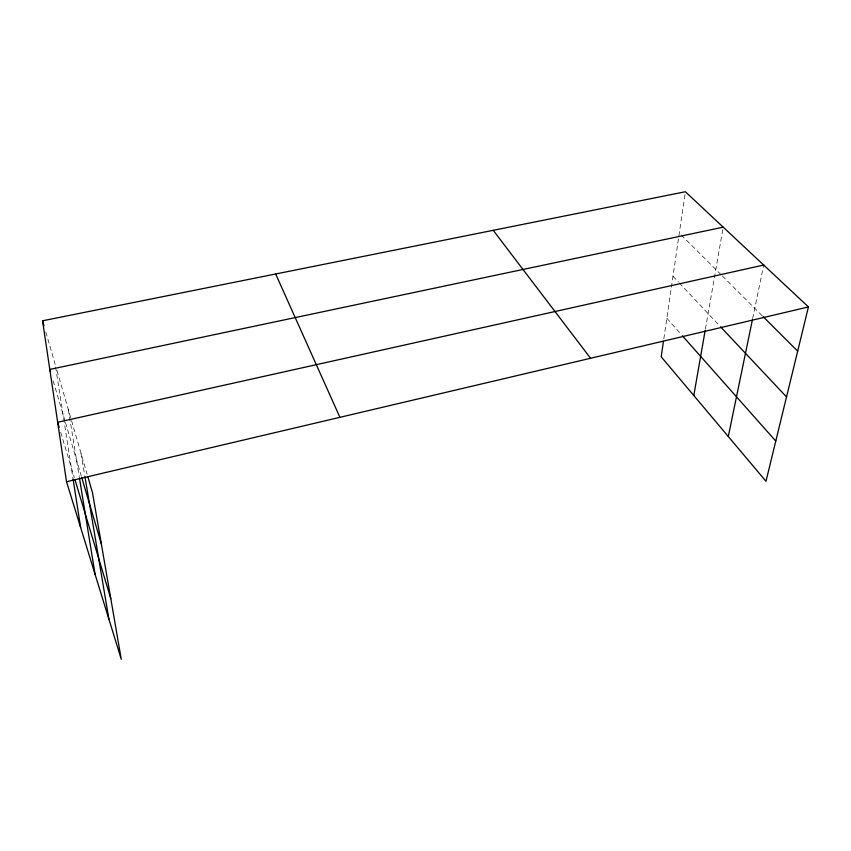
<?xml version="1.0" encoding="UTF-8"?>
<svg xmlns="http://www.w3.org/2000/svg" width="851" height="851" viewBox="0 0 851 851"><rect width="100%" height="100%" fill="white"/><g stroke="black" fill="none" stroke-linecap="round" stroke-linejoin="round"><path stroke-width="0.64" stroke-dasharray="4.25 3.19" d="M663.823 338.804L685.363 191.741M705.394 329.146L723.222 227.164M752.646 318.593L763.698 265.055M681.183 234.919L721.393 275.011M722.318 275.937L762.23 315.753M672.992 276.245L678.396 281.989M679.289 282.947L719.68 325.88M666.833 318.253L681.566 334.868M60.698 432.308L74.303 477.485M53.166 380.854L65.123 421.309M65.484 422.553L81.324 476.166M45.805 332.007L55.209 364.377M57.028 370.664L87.11 474.241M80.994 453.168L84.706 475.284M68.335 409.586L79.207 476.539M55.613 366.983L73.101 479.187"/><path stroke-width="1.28" d="M663.45 341.379L661.184 356.792L765.985 481.283L808.45 306.945L685.363 191.741L42.55 320.795L66.527 481.73L121.267 659.259L92.514 492.835L87.834 476.72M693.799 395.524L705.171 330.443M728.296 436.499L752.38 319.88M66.527 481.73L808.45 306.945M763.698 265.055L57.666 422.277L59.176 427.298M723.222 227.164L49.794 369.43L50.549 371.972M763.166 316.689L797.685 351.133M720.563 326.827L786.537 396.938M682.438 335.847L775.782 441.095M493.218 230.313L590.562 358.271M275.66 273.99L339.911 417.33M75.058 480.007L110.8 598.647M81.696 477.432L101.343 543.927M42.55 320.795L43.997 325.773M84.93 476.581L108.864 619.028M79.42 477.826L95.089 574.351M73.101 479.187L80.632 527.471"/></g></svg>
